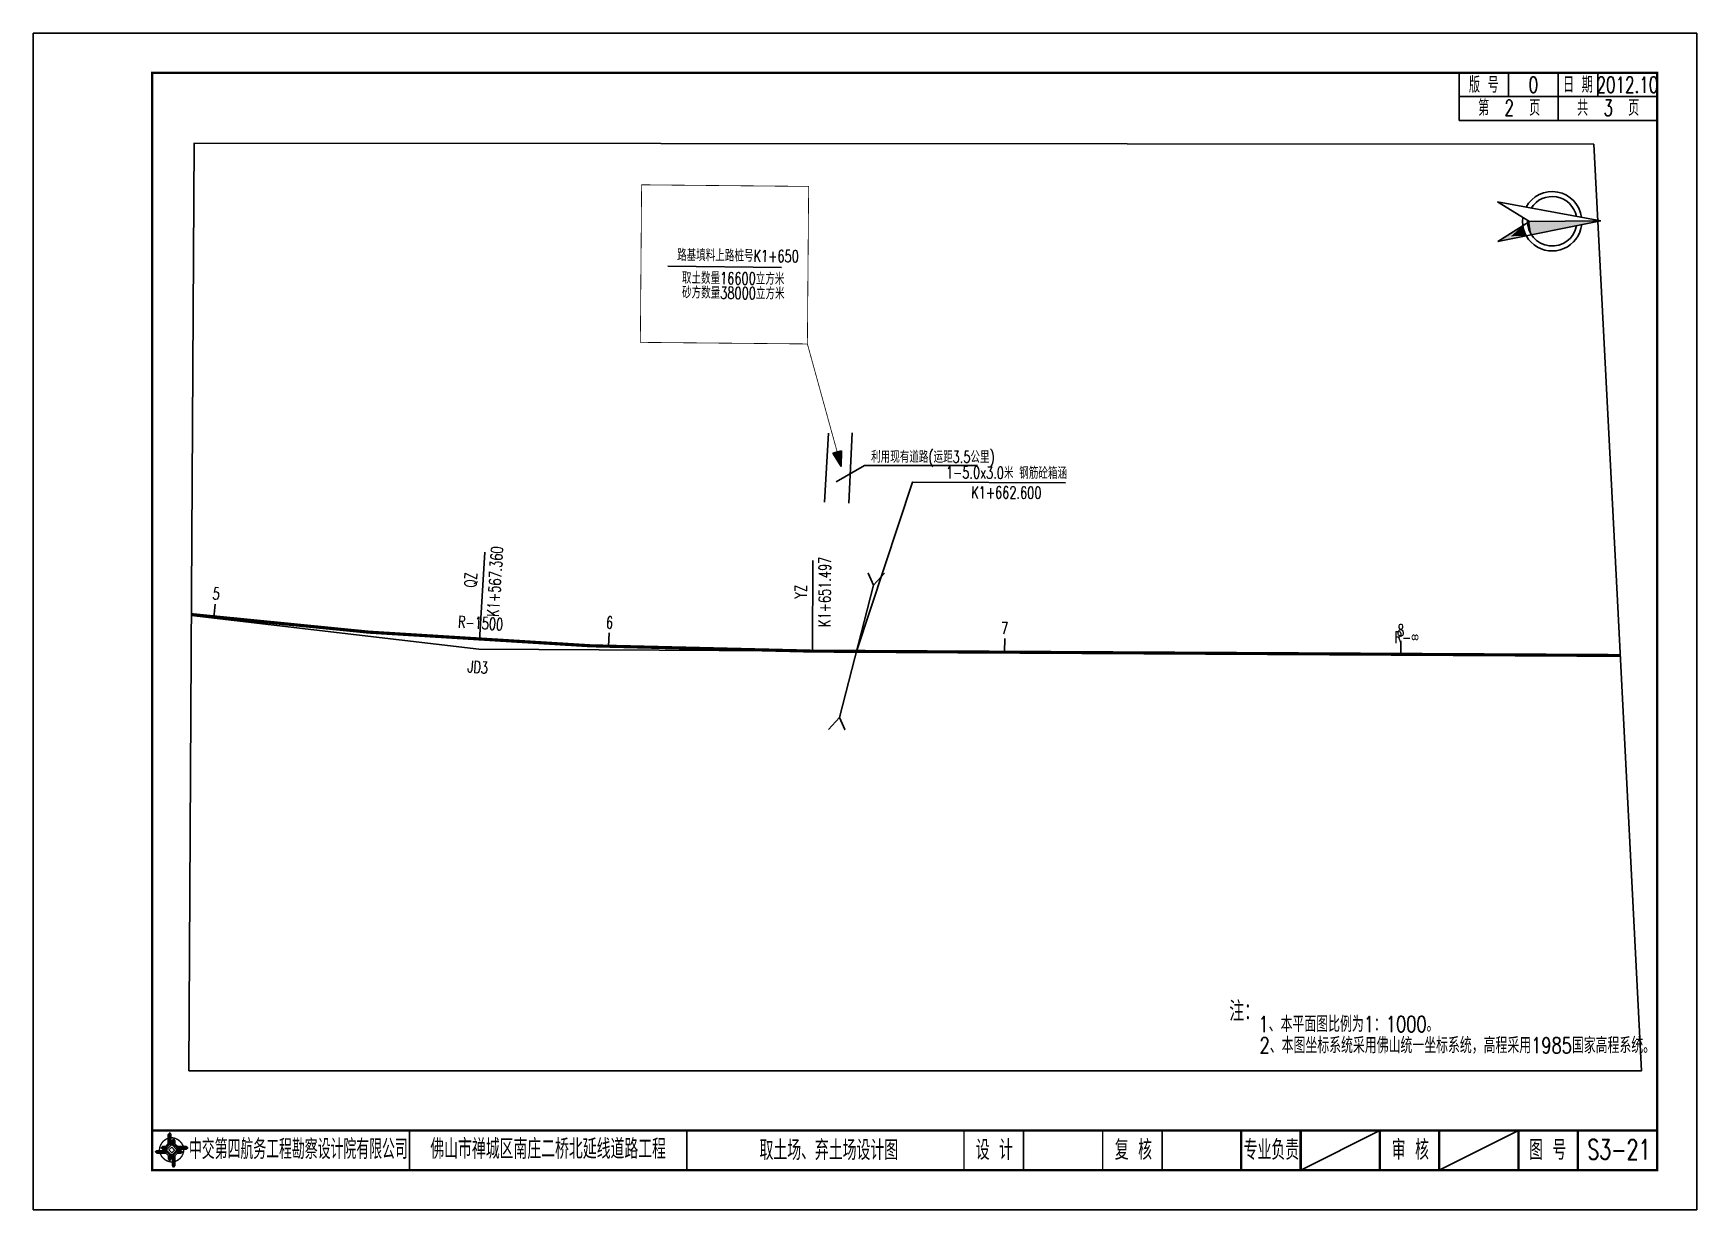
# Paper-space layout '平面图002' of a CAD drawing. Header units: inches, sheet in millimetres. Extents: x -7 to 413, y -20 to 277.
# The model-space entities are those that its viewports show. They can reach past a viewport. Long polylines and large blocks are cut down to what shows.
import ezdxf
from ezdxf.enums import TextEntityAlignment as Align

# ---------------------------------------------------------------- set-up
doc = ezdxf.new("R2010")
doc.units = ezdxf.units.IN
doc.header["$MEASUREMENT"] = 0
for name, color, linetype in [('canshu', 7, 'Continuous'), ('circle', 3, 'Continuous'), ('station', 6, 'Continuous'), ('YOLLOW', 2, 'Continuous'), ('zhix', 7, 'Continuous'), ('图框', 7, 'Continuous'), ('尺寸', 2, 'Continuous'), ('文字', 7, 'Continuous'), ('构造物', 5, 'Continuous'), ('标题栏', 7, 'Continuous'), ('次轮廓线', 7, 'Continuous'), ('要素桩', 7, 'Continuous')]:
    doc.layers.add(name, color=color, linetype=linetype)
doc.layers.add('HIDE_B', color=7, linetype='Continuous', plot=False)
doc.styles.add('GTF_XW', font='simplex1.shx', dxfattribs={"width": 0.7, "bigfont": 'hztxt.shx'})
doc.styles.get("Standard").update_dxf_attribs({"font": 'simplex1.shx', "width": 0.7, "bigfont": 'hztxt.shx'})
doc.styles.add('构造物', font='simplex1.shx', dxfattribs={"width": 0.75, "bigfont": 'hztxt.shx'})

# ---------------------------------------------------------------- blocks, each defined once
blk = doc.blocks.new('*U18')
at = {"linetype": 'Continuous'}
for points in [[(7.37, -20.86), (4.74, -14.23), (2.1, -14.85)], [(7.37, -20.86), (2.1, -14.85), (10, -27.5)], [(7.37, -20.86), (7.24, -13.14), (4.74, -14.23)], [(7.37, -20.86), (10, -27.5), (7.24, -13.14)]]:
    blk.add_solid(points, dxfattribs=at)
blk = doc.blocks.new('*U17')
at = {"linetype": 'Continuous'}
for points in [[(0, 24.5), (0, -11.5), (6.74, -10.53)], [(0.62, -12.48), (6.74, -10.53), (0, -11.5)], [(6.74, -10.53), (0.62, -12.48), (3.8, -11.91)]]:
    blk.add_solid(points, dxfattribs=at)
blk = doc.blocks.new('TK.ZBZ')
for p, q in [((0, 24.5), (-10, -27.5)), ((0, -11.5), (0, 24.5)), ((0, 24.5), (10, -27.5)), ((-10, -27.5), (0, -11.5)), ((10, -27.5), (0, -11.5))]:
    blk.add_line(p, q)
for radius, start, end in [(15, 97.08036, 241.14858), (12.5, 100.83878, 237.39017), (15, 261.96927, 82.91964), (12.5, 267.17751, 79.16122)]:
    blk.add_arc((0, 0), radius, start, end)
at = {"linetype": 'Continuous'}
for name in ['*U17', '*U18']:
    blk.add_blockref(name, (0, 0), dxfattribs=at)
blk = doc.blocks.new('tb')
at = {"lineweight": -3}
h = blk.add_hatch(color=256, dxfattribs=at)
h.paths.add_polyline_path([(-1.23, -0.13), (-3.78, -0.14), (-4.14, -0.41), (-1.4, -0.44), (-0.56, -1.24), (-0.54, -2.62), (-0.27, -2.2), (-0.26, -1.06)])
h.paths.add_polyline_path([(0.13, -1.08), (0.14, -3.86), (0.41, -4.26), (0.44, -1.24), (1.25, -0.43), (2.66, -0.43), (2.26, -0.16), (1.07, -0.15)])
h.paths.add_polyline_path([(1.08, 0.3), (3.62, 0.3), (4.02, 0.56), (1.25, 0.57), (0.43, 1.39), (0.43, 2.8), (0.16, 2.41), (0.15, 1.24)])
h.paths.add_polyline_path([(-0.28, 1.21), (-0.28, 3.99), (-0.56, 4.39), (-0.57, 1.41), (-1.38, 0.6), (-2.74, 0.56), (-2.33, 0.3), (-1.2, 0.29)])
for p, q in [((-0.56, 4.39), (-0.57, 1.41)), ((-1.38, 0.6), (-2.74, 0.56)), ((-0.57, 1.41), (-1.38, 0.6)), ((0.43, 2.8), (0.43, 1.39)), ((0.43, 1.39), (1.25, 0.57)), ((1.25, 0.57), (4.02, 0.56)), ((-4.14, -0.41), (-1.4, -0.44)), ((-1.4, -0.44), (-0.56, -1.24)), ((-0.56, -1.24), (-0.54, -2.62)), ((0.41, -4.26), (0.44, -1.24)), ((0.44, -1.24), (1.25, -0.43)), ((1.25, -0.43), (2.66, -0.43))]:
    blk.add_line(p, q, dxfattribs=at)
at = {"lineweight": -3, "flags": 128}
for points in [[(-0.9, 3.99), (-0.9, 1.58), (-1.53, 0.91), (-2.34, 0.91), (-2.74, 0.56), (-2.33, 0.3), (-1.2, 0.29), (-0.28, 1.21), (-0.28, 3.99), (-0.56, 4.39)], [(-0.04, 0.77), (0.68, 0.04), (-0.04, -0.69), (-0.77, 0.05)], [(3.62, 0.92), (1.43, 0.92), (0.77, 1.54), (0.77, 2.38), (0.43, 2.8), (0.16, 2.41), (0.15, 1.24), (1.08, 0.3), (3.62, 0.3), (4.02, 0.56)], [(-3.73, -0.76), (-1.54, -0.76), (-0.89, -1.39), (-0.89, -2.21), (-0.54, -2.62), (-0.27, -2.2), (-0.26, -1.06), (-1.23, -0.13), (-3.78, -0.14), (-4.14, -0.41)], [(0.75, -3.85), (0.75, -1.43), (1.4, -0.78), (2.26, -0.78), (2.66, -0.43), (2.26, -0.16), (1.07, -0.15), (0.13, -1.08), (0.14, -3.86), (0.41, -4.26)]]:
    blk.add_lwpolyline(points, close=True, dxfattribs=at)
at = {"lineweight": -3, "const_width": 0.35, "flags": 128}
for points in [[(-0.9, 3.02, 0.324167), (-3.16, -0.14)], [(2.88, 0.92, 0.324403), (-0.24, 3.15)], [(0.75, -2.86, 0.325418), (3.02, 0.26)], [(-2.98, -0.76, 0.322976), (0.14, -2.98)]]:
    blk.add_lwpolyline(points, format="xyb", dxfattribs=at)

msp = doc.modelspace()

# ---------------------------------------------------------------- hatches: boundary and pattern name
msp.add_hatch(color=256).paths.add_polyline_path([(500744.4, 2544202.44), (500740.4, 2544202.57), (500741, 2544200.34)])

# ---------------------------------------------------------------- linework, layer by layer
msp.add_line((500741, 2544200.34, 0.07), (500740.4, 2544202.57, 0.07))
at = {"linetype": 'Continuous', "const_width": 0.2, "elevation": 0.07}
msp.add_lwpolyline([(500713.35, 2544194.18), (500740.7, 2544201.46)], dxfattribs=at)
at = {"elevation": 0.07}
for points in [[(500744.4, 2544202.44), (500740.4, 2544202.57)], [(500744.4, 2544202.44), (500741, 2544200.34)]]:
    msp.add_lwpolyline(points, dxfattribs=at)
at = {"linetype": 'Continuous', "const_width": 0.2, "elevation": 0.07}
msp.add_lwpolyline([(500673.59, 2544194.86), (500713.35, 2544194.18), (500712.57, 2544152.01), (500672.8, 2544152.69)], close=True, dxfattribs=at)
at = {"layer": 'circle', "flags": 128}
msp.add_lwpolyline([(501098.74, 2542642), (501070.02, 2543056.24), (500722.15, 2543579.97), (500789.69, 2544110.56), (500796.25, 2544564.61), (500780.14, 2544704.36), (500785.15, 2545040.06)], dxfattribs=at)
at = {"layer": 'circle'}
msp.add_circle((500790.91, 2544194.77), 0, dxfattribs=at)
at = {"layer": 'station'}
for p, q in [((500793.06, 2544343.26), (500789.63, 2544343.31)), ((500791.61, 2544243.27), (500788.18, 2544243.32)), ((500789.28, 2544143.3), (500785.86, 2544143.47)), ((500781.08, 2544043.66), (500777.68, 2544044.06))]:
    msp.add_line(p, q, dxfattribs=at)
at = {"layer": 'YOLLOW', "color": 0}
msp.add_line((500693.38, 2544159.12, 0.07), (500693.98, 2544187.81, 0.07), dxfattribs=at)
at = {"layer": 'zhix', "const_width": 0.8, "flags": 128}
msp.add_lwpolyline([(500779.06, 2544027.01, 0.028053), (500790.91, 2544194.77), (500795.24, 2544494.72, 0.032326)], format="xyb", dxfattribs=at)
at = {"layer": '尺寸', "color": 5, "linetype": 'Continuous'}
for q in [(500744.44, 2544236.87, 2.2), (500748.22, 2544201.11, 3.09)]:
    msp.add_line((500744.13, 2544208.29, 2.2), q, dxfattribs=at)
at = {"layer": '尺寸', "color": 5}
for p, q in [((500753.65, 2544204.24, 2.45), (500735.91, 2544205.29)), ((500753.37, 2544198.17), (500735.91, 2544199.33, -0.03))]:
    msp.add_line(p, q, dxfattribs=at)
at = {"layer": '构造物'}
msp.add_lwpolyline([(500791.07, 2544205.88), (500748.48, 2544220.4), (500749.04, 2544259.07)], dxfattribs=at)
at = {"layer": '构造物', "flags": 128}
msp.add_lwpolyline([(500810.72, 2544198.61), (500807.76, 2544201.46), (500810.78, 2544202.73), (500807.76, 2544201.46), (500774.38, 2544210.29), (500771.37, 2544209.02), (500774.38, 2544210.29), (500771.42, 2544213.15)], dxfattribs=at)
at = {"layer": '要素桩'}
for p, q in [((500790.91, 2544194.77), (500768.07, 2544195.1)), ((500787.34, 2544110.72), (500765.17, 2544112.29))]:
    msp.add_line(p, q, dxfattribs=at)

# ---------------------------------------------------------------- texts
at = {"layer": 'canshu', "style": 'GTF_XW', "width": 0.7}
for s, rotation, p in [('R-∞', 89.1725, (500788.79, 2544344.81)), ('R-1500', 85.9587, (500783.06, 2544111.03)), ('JD3', 85.9587, (500794.18, 2544110.24))]:
    msp.add_text(s, height=3, rotation=rotation, dxfattribs=at).set_placement(p, align=Align.MIDDLE)
at = {"layer": 'station', "style": 'GTF_XW', "width": 0.7}
for s, rotation, p in [('8', 89.1725, (500788.49, 2544343.33)), ('7', 89.1725, (500787.04, 2544243.34)), ('6', 87.2054, (500784.72, 2544143.53)), ('5', 83.3857, (500776.54, 2544044.19))]:
    msp.add_text(s, height=3, rotation=rotation, dxfattribs=at).set_placement(p, align=Align.CENTER)
at = {"layer": 'YOLLOW', "color": 0, "width": 0.7}
for s, rotation, p in [('利用现有道路(运距3.5公里)', 89.3769, (500743.48, 2544209.99, 2.2)), ('路基填料上路桩号K1+650', 88.8028, (500692.08, 2544161.44, 0.07)), ('取土数量16600立方米', 88.8028, (500697.85, 2544162.61, 0.07)), ('砂方数量38000立方米', 88.8028, (500701.54, 2544162.61, 0.07))]:
    msp.add_text(s, height=3, rotation=rotation, dxfattribs=at).set_placement(p)
at = {"layer": '构造物', "style": '构造物', "width": 0.7}
for s, p in [('1-5.0x3.0米 钢筋砼箱涵', (500746.32, 2544244.15)), ('K1+662.600', (500751.32, 2544244.07))]:
    msp.add_text(s, height=3, rotation=89.1725, dxfattribs=at).set_placement(p, align=Align.MIDDLE_CENTER)
at = {"layer": '要素桩', "style": 'GTF_XW', "width": 0.7}
for s, rotation, p in [('K1+651.497', 179.1725, (500775.96, 2544197.99)), ('YZ', 179.1725, (500775.87, 2544191.99)), ('K1+567.360', 175.9587, (500772.59, 2544114.77)), ('QZ', 175.9587, (500772.16, 2544108.79))]:
    msp.add_text(s, height=3, rotation=rotation, dxfattribs=at).set_placement(p, align=Align.MIDDLE)

psp = doc.layouts.new('平面图002')

# ---------------------------------------------------------------- linework, layer by layer
at = {"layer": 'HIDE_B', "flags": 128}
psp.add_lwpolyline([(31.79, 15.09), (32.48, 135.39), (33.16, 249.26), (386.51, 249), (392.45, 135.39), (398.57, 15.09), (31.79, 15.09)], close=True, dxfattribs=at)
at = {"layer": '图框', "linetype": 'Continuous'}
for p, q in [((312.5, -10), (332.5, 0)), ((347.5, -10), (367.5, 0))]:
    psp.add_line(p, q, dxfattribs=at)
for points in [[(-7.5, 277), (-7.5, -20)], [(412.5, 277), (-7.5, 277)], [(412.5, -20), (412.5, 277)], [(-7.5, -20), (412.5, -20)]]:
    psp.add_lwpolyline(points, dxfattribs=at)
at = {"layer": '图框', "linetype": 'Continuous', "const_width": 0.6}
for points in [[(402.5, 267), (22.5, 267), (22.5, -10), (402.5, -10), (402.5, 267)], [(22.5, 0), (402.5, 0)], [(297.5, -10), (297.5, 0)], [(297.5, -10), (297.5, 0)], [(312.5, -10), (312.5, 0)], [(332.5, -10), (332.5, 0)], [(347.5, -10), (347.5, 0)], [(367.5, -10), (367.5, 0)], [(382.5, -10), (382.5, 0)]]:
    psp.add_lwpolyline(points, dxfattribs=at)
at = {"layer": '图框', "const_width": 0.4}
for points in [[(87.5, 0.03), (87.5, -9.97)], [(157.5, -9.97), (157.5, 0.03)], [(227.5, -10), (227.5, 0)], [(242.5, -10), (242.5, 0)], [(262.5, -10), (262.5, 0)], [(277.5, -10), (277.5, 0)]]:
    psp.add_lwpolyline(points, dxfattribs=at)
at = {"layer": '文字'}
for p, q in [((352.5, 255), (352.5, 267)), ((365, 261), (365, 267)), ((377.5, 261), (377.5, 267)), ((352.5, 261), (402.5, 261)), ((377.5, 255), (377.5, 261)), ((352.5, 255), (402.5, 255)), ((352.5, 255), (402.5, 255))]:
    psp.add_line(p, q, dxfattribs=at)
at = {"layer": '次轮廓线'}
psp.add_line((387.5, 261), (387.5, 267), dxfattribs=at)

# ---------------------------------------------------------------- block references
at = {"lineweight": -3}
psp.add_blockref('tb', (27.5, -4.97), dxfattribs=at)
at = {"layer": '标题栏', "xscale": 0.5000000000000223, "yscale": 0.4999999999999943, "zscale": 0.5, "rotation": 270.5185504659554}
psp.add_blockref('TK.ZBZ', (376, 229.54), dxfattribs=at)

# ---------------------------------------------------------------- texts
at = {"layer": '图框', "width": 0.75}
for s, height, p in [('注：', 5, (294.49, 27.6)), ('   1、本平面图比例为1：1000。', 4, (295.16, 24.86)), ('   2、本图坐标系统采用佛山统一坐标系统，高程采用1985国家高程系统。', 4, (295.42, 19.49))]:
    psp.add_text(s, height=height, dxfattribs=at).set_placement(p)
at = {"layer": '图框'}
for s, width, p in [('中交第四航务工程勘察设计院有限公司', 0.65, (59.43, -4.72)), ('佛山市禅城区南庄二桥北延线道路工程', 0.7, (122.5, -4.66)), ('设 计', 0.7, (235.16, -4.91)), ('复 核', 0.7, (270.26, -4.91))]:
    psp.add_text(s, height=5, dxfattribs=dict(at, width=width)).set_placement(p, align=Align.MIDDLE_CENTER)
at = {"layer": '图框', "linetype": 'Continuous', "width": 0.7}
for s, p in [('专业负责', (305.11, -4.91)), ('审 核', (340.19, -4.91)), ('图 号', (374.88, -4.91)), ('S3-21', (392.84, -4.8))]:
    psp.add_text(s, height=5, dxfattribs=at).set_placement(p, align=Align.MIDDLE_CENTER)
at = {"layer": '图框', "width": 0.7}
psp.add_attdef('取土场、弃土场设计图', text='图 纸 名 称', height=5, dxfattribs=at).set_placement((193.37, -4.97), align=Align.MIDDLE_CENTER)
at = {"layer": '文字', "width": 0.7}
for s, p in [('版 号', (358.75, 264)), ('0', (371.25, 264)), ('日 期', (382.5, 264)), ('2012.10', (395, 264))]:
    psp.add_text(s, height=4, dxfattribs=at).set_placement(p, align=Align.MIDDLE_CENTER)
for s, p in [('第  2  页', (357.31, 256.16)), ('共  3  页', (382.31, 256.16))]:
    psp.add_text(s, height=4, dxfattribs=at).set_placement(p)

# ---------------------------------------------------------------- viewports
at = {"layer": 'HIDE_B', "lineweight": 0, "view_twist_angle": -89.48144953}
vp = psp.add_viewport(center=(215.18, 132.17), size=(366.79, 234.1682), view_center_point=(2548648.81, -477733.55), view_height=234.1682, dxfattribs=at)
vp.dxf.flags = 0x10000  # cut along an outline
vp.dxf.clipping_boundary_handle = psp.add_lwpolyline([(31.79, 15.09), (32.48, 135.39), (33.16, 249.26), (386.51, 249), (392.45, 135.39), (398.57, 15.09), (31.79, 15.09)], format="xyb", close=True, dxfattribs={"invisible": 1}).dxf.handle

doc.saveas('drawing.dxf')
